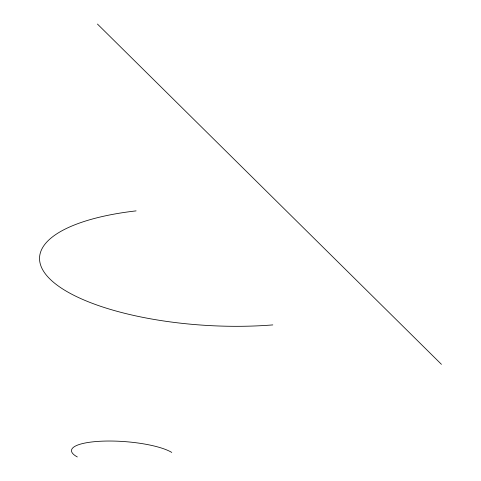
<?xml version="1.0" encoding="UTF-8"?>
<svg xmlns="http://www.w3.org/2000/svg" width="481" height="481" viewBox="0 0 481 481"><rect width="100%" height="100%" fill="white"/><g stroke="black" fill="none" stroke-linecap="round" stroke-linejoin="round"><path stroke-width="0.72" d="M97.439 24.05L441.444 364.333M77.321 456.95A52.669 12.789 4.3 0 1 101.028 441.221A52.669 12.789 4.3 0 1 171.777 452.435M272.811 324.909A171.801 58.315 3.3 0 1 53.752 282.479A171.801 58.315 3.3 0 1 136.099 210.882"/></g></svg>
